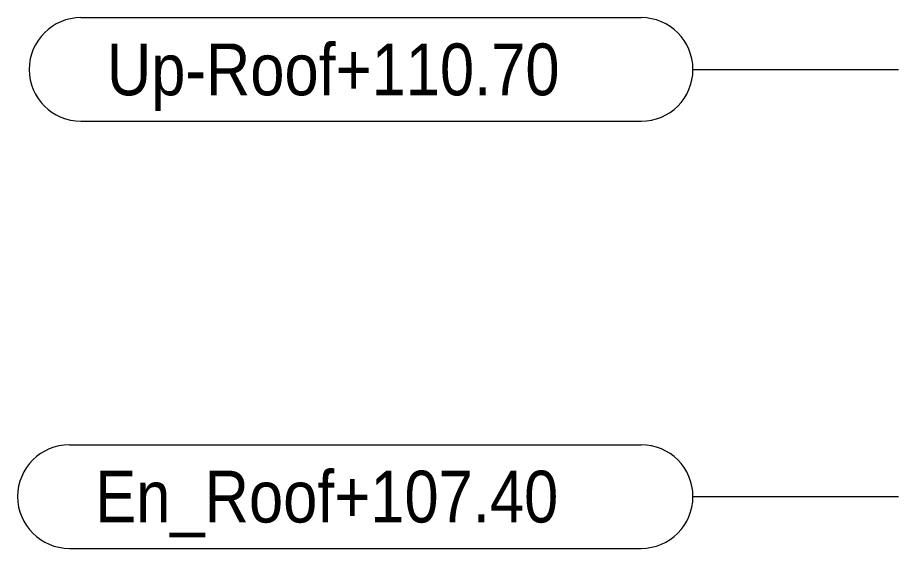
# Model space of a CAD drawing. Header units: millimetres. Extents: x 652937 to 1670132, y 1473552 to 2851037.
# Drawn here: x 663451.66 to 663458.47, y 1524463.08 to 1524467.18 of the extents above; entities that cross this region are included whole.
import ezdxf

# ---------------------------------------------------------------- set-up
doc = ezdxf.new("R2010")
doc.units = ezdxf.units.MM
doc.linetypes.add('XKITLINE00', pattern=[0])
doc.layers.add('S-GRID', color=7, linetype='Continuous', lineweight=9)
doc.styles.add('Arial', font='arial.ttf')

# ---------------------------------------------------------------- blocks, each defined once
blk = doc.blocks.new('*A767423')
at = {"layer": 'S-GRID', "color": 7, "linetype": 'XKITLINE00', "lineweight": 0}
blk.add_line((380.354674, 142.486798), (388.292174, 142.486798), dxfattribs=at)
at = {"layer": 'S-GRID', "color": 7, "style": 'Arial', "width": 0.85}
blk.add_text('En_Roof+107.40', height=2, dxfattribs=at).set_placement((357.25897, 141.486798))
blk = doc.blocks.new('*A773429')
at = {"layer": 'S-GRID', "color": 7, "linetype": 'XKITLINE00', "lineweight": 0}
blk.add_line((380.354674, 158.986798), (388.292174, 158.986798), dxfattribs=at)
at = {"layer": 'S-GRID', "color": 7, "style": 'Arial', "width": 0.85}
blk.add_text('Up-Roof+110.70', height=2, dxfattribs=at).set_placement((357.708189, 157.986798))
blk = doc.blocks.new('*A874529')
at = {"layer": 'S-GRID', "color": 7, "linetype": 'XKITLINE00', "lineweight": 0}
for p, q in [((356.708189, 160.986798), (378.354674, 160.986798)), ((356.708189, 156.986798), (378.354674, 156.986798))]:
    blk.add_line(p, q, dxfattribs=at)
for centre, start, end in [((356.708189, 158.986798), 90, 270), ((378.354674, 158.986798), 270, 90)]:
    blk.add_arc(centre, 2, start, end, dxfattribs=at)
blk = doc.blocks.new('*A875530')
at = {"layer": 'S-GRID', "color": 7, "linetype": 'XKITLINE00', "lineweight": 0}
for p, q in [((356.25897, 144.486798), (378.354674, 144.486798)), ((356.25897, 140.486798), (378.354674, 140.486798))]:
    blk.add_line(p, q, dxfattribs=at)
for centre, start, end in [((356.25897, 142.486798), 90, 270), ((378.354674, 142.486798), 270, 90)]:
    blk.add_arc(centre, 2, start, end, dxfattribs=at)
blk = doc.blocks.new('a2')
at = {"color": 7, "lineweight": 0, "xscale": 0.2, "yscale": 0.2, "zscale": 0.2}
for name in ['*A874529', '*A773429', '*A875530', '*A767423']:
    blk.add_blockref(name, (174008.504, -117199.2429), dxfattribs=at)

msp = doc.modelspace()

# ---------------------------------------------------------------- block references
at = {"color": 7}
msp.add_blockref('a2', (489372.3036, 1641634.2272), dxfattribs=at)

doc.saveas('drawing.dxf')
